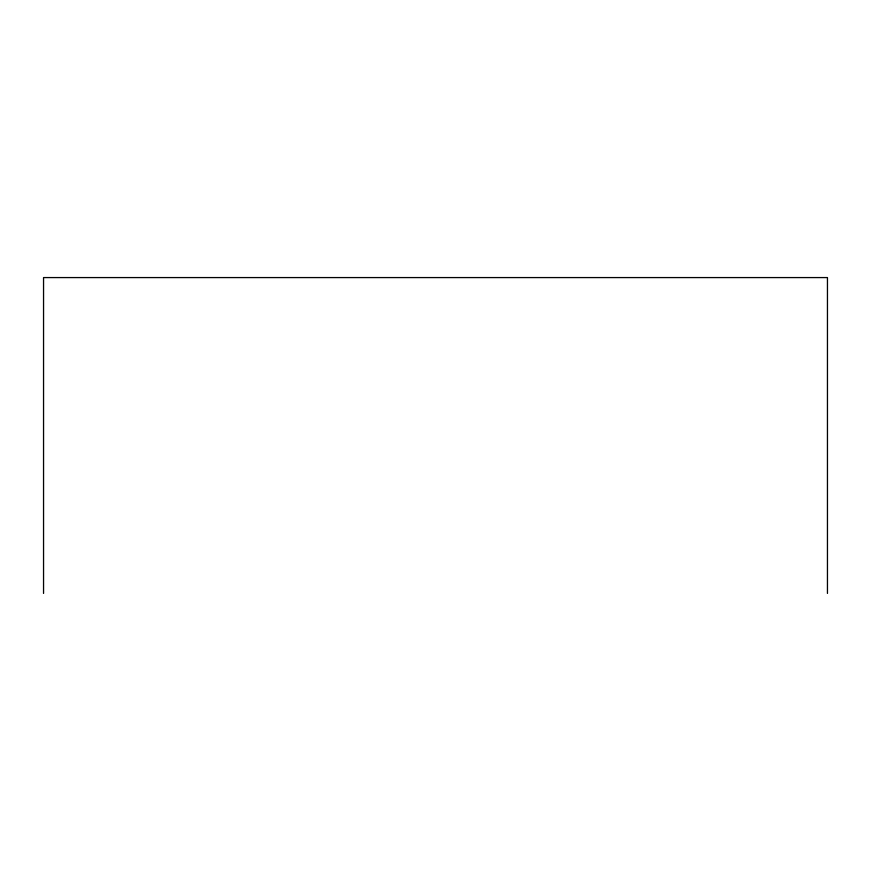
<?xml version="1.0" encoding="UTF-8"?>
<svg xmlns="http://www.w3.org/2000/svg" width="871" height="871" viewBox="0 0 871 871"><rect width="100%" height="100%" fill="white"/><g stroke="black" fill="none" stroke-linecap="round" stroke-linejoin="round"><path stroke-width="1.31" d="M827.45 593.423L827.45 277.577L43.55 277.577L43.55 593.423"/></g></svg>
